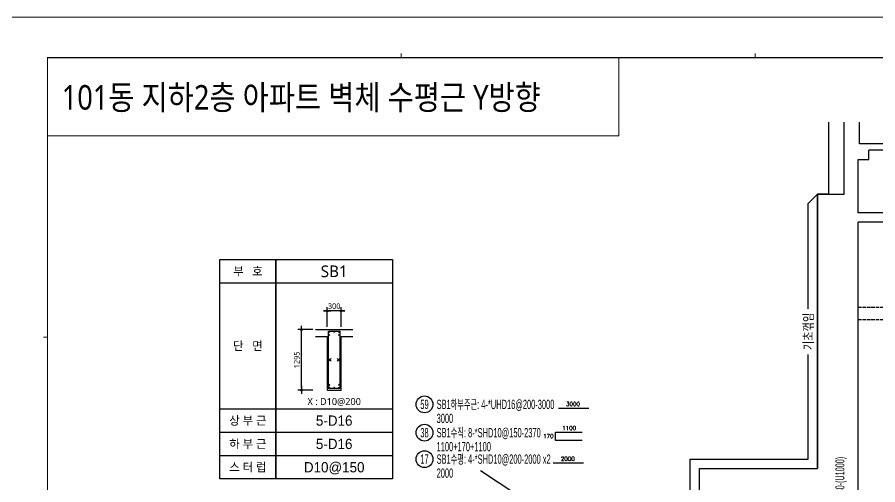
# Model space of a CAD drawing. Header units: millimetres. Extents: x 317501 to 2277231, y -321722 to 1186893.
# Drawn here: x 473995 to 501668, y -271898 to -256863 of the extents above; entities that cross this region are included whole.
import ezdxf
from ezdxf.enums import TextEntityAlignment as Align

# ---------------------------------------------------------------- set-up
doc = ezdxf.new("R2010")
doc.units = ezdxf.units.MM
doc.header["$LTSCALE"] = 57
doc.linetypes.add('HID', pattern=[2.5, 2, -0.5])
doc.linetypes.add('XS-지하주차장$0$HID', pattern=[2.3, 1.5, -0.8])
doc.layers.get('Defpoints').update_dxf_attribs({"color": 145})
for name, color, linetype in [('BAR', 2, 'Continuous'), ('BARR', 1, 'Continuous'), ('BOX', 7, 'Continuous'), ('DIM', 7, 'Continuous'), ('EL7', 7, 'Continuous'), ('LEADER', 7, 'Continuous'), ('RP_TAG', 7, 'Continuous'), ('XS-기초$0$기초연단', 3, 'Continuous'), ('XS-지하주차장$0$AWG', 5, 'XS-지하주차장$0$HID'), ('XTAG', 7, 'Continuous')]:
    doc.layers.add(name, color=color, linetype=linetype)
for name, color, linetype, lineweight in [('TEXT', 3, 'Continuous', 9), ('XTITLE', 22, 'Continuous', 0), ('벽부호', 3, 'Continuous', 0)]:
    doc.layers.add(name, color=color, linetype=linetype, lineweight=lineweight)
doc.styles.add('RPWK1', font='arial.ttf', dxfattribs={"bigfont": 'whgtxt.shx'})
doc.styles.add('RPWK2', font='romans.shx', dxfattribs={"bigfont": 'whgtxt.shx'})
doc.styles.add('돋움', font='malgun.ttf')
doc.styles.add('돋음', font='Dotum.ttf')
doc.styles.add('맑은고딕', font='malgun.ttf')
doc.dimstyles.new('DIM_40', dxfattribs={"dimscale": 40, "dimtxt": 3, "dimasz": 1, "dimexe": 2, "dimexo": 1.5, "dimgap": 1, "dimtad": 1, "dimdec": 0, "dimzin": 0, "dimdsep": 46, "dimtxsty": '맑은고딕', "dimblk1": 'DIMDOT', "dimblk2": 'DIMDOT', "dimsah": 1, "dimcen": 0.09, "dimdle": 2, "dimclrd": 7, "dimclre": 7, "dimclrt": 6, "dimadec": 0, "dimazin": 0, "dimtfac": 1, "dimtdec": 0, "dimtix": 1, "dimtmove": 2, "dimatfit": 3, "dimldrblk": 'DIMDOT', "dimfxl": 0, "dimtolj": 1, "dimtzin": 0, "dimarcsym": 0})

# ---------------------------------------------------------------- blocks, each defined once
blk = doc.blocks.new('dhs_sheet2e')
at = {"color": 7}
for p, q in [((20500.6, 57331.7), (20500.6, 57531.5)), ((38004.8, 57331.7), (38004.8, 57531.5)), ((2996.4, 43498.2), (2796.7, 43498.2))]:
    blk.add_line(p, q, dxfattribs=at)
blk.add_lwpolyline([(84000, 0), (84000, 59329.4), (0, 59329.4), (0, 0)], close=True, dxfattribs=at)
at = {"color": 30, "const_width": 64.9}
blk.add_lwpolyline([(81003.6, 57331.7), (2996.4, 57331.7), (2996.4, 1997.6), (81003.6, 1997.6)], close=True, dxfattribs=at)
blk = doc.blocks.new('ASGARAE')
at = {"color": 255, "xscale": 0.75, "yscale": 0.75, "zscale": 0.75}
blk.add_blockref('dhs_sheet2e', (0, -44497), dxfattribs=at)
blk = doc.blocks.new('XDFHSDHSTHS')
at = {"layer": 'DIM', "color": 5}
for p, q in [((-5260, 9575), (-5260, 11892)), ((-4760, 11195), (-4760, 11892)), ((4215, 11195), (-4760, 11195)), ((100, 10995), (-4460, 10995)), ((-4460, 10695), (-4460, 10995)), ((-4810, 8975), (-4810, 10695)), ((-4810, 10695), (-4460, 10695)), ((-6110, 9575), (-5260, 9575)), ((-6110, 750), (-6110, 9575)), ((4215, 8975), (-4810, 8975)), ((1790, 8675), (-4810, 8675)), ((-4810, -150), (-4810, 8675)), ((-9910, 750), (-6110, 750)), ((-9910, -8410), (-9910, 750))]:
    blk.add_line(p, q, dxfattribs=at)
at = {"layer": 'XS-기초$0$기초연단'}
for p, q in [((-5760, 11892), (-5760, 9575)), ((-5760, 9575), (-6110, 9575)), ((-6110, 9575), (-6110, 750))]:
    blk.add_line(p, q, dxfattribs=at)
blk = doc.blocks.new('zsdhdthbs')
at = {"layer": 'XS-지하주차장$0$AWG', "color": 8, "linetype": 'HID'}
for p, q in [((4380, 23323), (4380, 22850)), ((4930, 23323), (4930, 22850)), ((4130, 22800), (-1270, 22800)), ((4930, 22800), (7012, 22800)), ((-6185, 17800), (-6185, 22350)), ((-5785, 17800), (-5785, 22350)), ((4130, 22400), (-1270, 22400)), ((4380, 22350), (4380, 20630)), ((4930, 22400), (7012, 22400)), ((4930, 22350), (4930, 20630)), ((-1270, 20630), (0, 20630)), ((1200, 20230), (2445, 20230)), ((4380, 20330), (4380, 17500)), ((4930, 20330), (4930, 17525)), ((-2635, 20130), (0, 20130)), ((-4495, 15005), (-4495, 19830)), ((-3995, 15005), (-3995, 19830)), ((0, 19830), (0, 13930)), ((500, 19830), (500, 13930)), ((3145, 19830), (3145, 13930)), ((3645, 19830), (3645, 13930)), ((-11095, 17600), (-6285, 17600)), ((-4495, 17600), (-5785, 17600)), ((7012, 17570), (4930, 17525)), ((-11095, 17200), (-6285, 17200)), ((-4495, 17200), (-5785, 17200)), ((-6185, 17000), (-6185, 11905)), ((-5785, 17000), (-5785, 11905)), ((4380, 17000), (4380, 9650)), ((7012, 17020), (4930, 16975)), ((4930, 16975), (4930, 9675)), ((-2635, 13780), (0, 13780)), ((1200, 13780), (2445, 13780)), ((-2635, 13280), (0, 13280)), ((0, 13130), (0, 7490)), ((500, 13130), (500, 7490)), ((1200, 13280), (2445, 13280)), ((3145, 13130), (3145, 7490)), ((3645, 13130), (3645, 7490)), ((-4495, 7490), (-4495, 12055)), ((-3995, 7490), (-3995, 12055)), ((-11095, 11605), (-6285, 11605)), ((-5785, 11605), (-4495, 11605)), ((-11095, 11105), (-8595, 11105)), ((-5845, 11105), (-4495, 11105)), ((7012, 9675), (4930, 9675)), ((4380, 9150), (4380, 1650)), ((7012, 9125), (4930, 9125)), ((4930, 9125), (4930, 1650)), ((-2635, 7090), (0, 7090)), ((1200, 7190), (2445, 7190)), ((-4495, 1525), (-4495, 6690)), ((-3995, 1525), (-3995, 6690)), ((0, 150), (0, 6690)), ((500, 150), (500, 6690)), ((1200, 6690), (2445, 6690)), ((3145, 150), (3145, 6690)), ((3645, 150), (3645, 6690)), ((4930, 1600), (7012, 1600)), ((4930, 1200), (7012, 1200)), ((-2635, 0), (0, 0)), ((1200, 0), (2445, 0)), ((-2635, -500), (0, -500)), ((1200, -500), (2445, -500)), ((0, -650), (0, -6250)), ((500, -650), (500, -6250)), ((3145, -650), (3145, -6250)), ((3645, -650), (3645, -6250)), ((-4495, -6250), (-4495, -1425)), ((-3995, -6250), (-3995, -1425)), ((7012, -6350), (4930, -6350)), ((-2635, -6650), (0, -6650)), ((1200, -6650), (2445, -6650)), ((7012, -6850), (4930, -6850)), ((-3220, -8091), (-3220, -7050)), ((-2820, -8091), (-2820, -7050))]:
    blk.add_line(p, q, dxfattribs=at)
blk = doc.blocks.new('DIMDOT')
at = {"layer": 'DIM', "linetype": 'Continuous'}
blk.add_line((-2, 0), (2, 0), dxfattribs=at)
for radius in [0.5, 0.25]:
    blk.add_circle((0, 0), radius, dxfattribs=at)
blk = doc.blocks.new('*D307')
at = {"layer": 'Defpoints', "color": 0, "transparency": 16777216}
for p in [(572215, -280562), (572215, -280962), (572515, -280962)]:
    blk.add_point(p, dxfattribs=at)
at = {"layer": 'DIM', "color": 7, "lineweight": -2, "transparency": 16777216}
for p, q in [((572175, -280562), (572135, -280562)), ((572215, -280902), (572215, -280482)), ((572515, -280562), (572215, -280562)), ((572515, -280902), (572515, -280482)), ((572555, -280562), (572595, -280562))]:
    blk.add_line(p, q, dxfattribs=at)
at = {"layer": 'DIM', "color": 7, "lineweight": -2, "transparency": 16777216, "xscale": 40, "yscale": 40, "zscale": 40}
blk.add_blockref('DIMDOT', (572215, -280562), dxfattribs=at)
at = {"layer": 'DIM', "color": 7, "lineweight": -2, "transparency": 16777216, "xscale": 40, "yscale": 40, "zscale": 40, "rotation": 180}
blk.add_blockref('DIMDOT', (572515, -280562), dxfattribs=at)
at = {"layer": 'DIM', "color": 6, "transparency": 16777216, "insert": (572365, -280460), "char_height": 120, "attachment_point": 5, "style": '맑은고딕'}
blk.add_mtext('\\A1;300', dxfattribs=at)
blk = doc.blocks.new('*D308')
at = {"layer": 'Defpoints', "color": 0, "transparency": 16777216}
for p in [(571665, -280962), (571965, -280962), (571965, -282257)]:
    blk.add_point(p, dxfattribs=at)
at = {"layer": 'DIM', "color": 7, "lineweight": -2, "transparency": 16777216}
for p, q in [((571905, -280962), (571585, -280962)), ((571665, -282217), (571665, -281002)), ((571905, -282257), (571585, -282257))]:
    blk.add_line(p, q, dxfattribs=at)
at = {"layer": 'DIM', "color": 7, "lineweight": -2, "transparency": 16777216, "xscale": 40, "yscale": 40, "zscale": 40}
for p, rotation in [((571665, -280962), 90), ((571665, -282257), 270)]:
    blk.add_blockref('DIMDOT', p, dxfattribs=dict(at, rotation=rotation))
at = {"layer": 'DIM', "color": 6, "transparency": 16777216, "insert": (571563, -281610), "char_height": 120, "attachment_point": 5, "rotation": 90, "style": '맑은고딕'}
blk.add_mtext('\\A1;1295', dxfattribs=at)
blk = doc.blocks.new('BAR')
at = {"layer": 'BARR'}
h = blk.add_hatch(color=256, dxfattribs=at)
edge = h.paths.add_edge_path()
edge.add_arc((0, 0), 15, 0, 360)
blk.add_circle((0, 0), 15, dxfattribs=at)
blk = doc.blocks.new('*U1384', base_point=(486822, -270222))
at = {"layer": 'RP_TAG', "color": 0, "linetype": 'Continuous', "ltscale": 100}
blk.add_circle((487091, -270222), 270, dxfattribs=at)
at = {"layer": 'RP_TAG', "color": 0, "linetype": 'Continuous', "ltscale": 100, "style": 'RPWK1', "width": 0.5}
blk.add_text('38', height=300, rotation=359.996, dxfattribs=at).set_placement((487091, -270222), align=Align.MIDDLE_CENTER)
at = {"layer": 'RP_TAG', "color": 0, "linetype": 'Continuous', "ltscale": 100, "style": 'RPWK1', "oblique": 360, "width": 0.55}
for s, p in [('SB1수직: 8-*SHD10@150-2370', (487481, -270222)), ('1100+170+1100', (487481, -270672))]:
    blk.add_text(s, height=300, rotation=359.996, dxfattribs=at).set_placement(p, align=Align.MIDDLE_LEFT)
blk = doc.blocks.new('*U1391', base_point=(486822, -271072))
at = {"layer": 'RP_TAG', "color": 0, "linetype": 'Continuous', "ltscale": 100}
blk.add_circle((487091, -271072), 270, dxfattribs=at)
at = {"layer": 'RP_TAG', "color": 0, "linetype": 'Continuous', "ltscale": 100, "style": 'RPWK1', "oblique": 0, "width": 0.55}
for s, p in [('SB1수평: 4-*SHD10@200-2000 x2', (487481, -271072)), ('2000', (487481, -271522))]:
    blk.add_text(s, height=300, rotation=359.9951, dxfattribs=at).set_placement(p, align=Align.MIDDLE_LEFT)
at = {"layer": 'RP_TAG', "color": 0, "linetype": 'Continuous', "ltscale": 100, "style": 'RPWK1', "width": 0.5}
blk.add_text('17', height=300, rotation=359.9951, dxfattribs=at).set_placement((487091, -271072), align=Align.MIDDLE_CENTER)
blk = doc.blocks.new('*U1392', base_point=(486822, -269312))
at = {"layer": 'RP_TAG', "color": 0, "linetype": 'Continuous', "ltscale": 100}
blk.add_circle((487091, -269312), 270, dxfattribs=at)
at = {"layer": 'RP_TAG', "color": 0, "linetype": 'Continuous', "ltscale": 100, "style": 'RPWK1', "width": 0.5}
blk.add_text('59', height=300, rotation=359.9951, dxfattribs=at).set_placement((487091, -269312), align=Align.MIDDLE_CENTER)
at = {"layer": 'RP_TAG', "color": 0, "linetype": 'Continuous', "ltscale": 100, "style": 'RPWK1', "oblique": 0, "width": 0.55}
for s, p in [('SB1하부주근: 4-*UHD16@200-3000', (487481, -269312)), ('3000', (487481, -269762))]:
    blk.add_text(s, height=300, rotation=359.9951, dxfattribs=at).set_placement(p, align=Align.MIDDLE_LEFT)
blk = doc.blocks.new('*U1446', base_point=(500449.1633, -274413.7723))
at = {"layer": 'RP_TAG', "color": 0, "linetype": 'Continuous', "ltscale": 100}
blk.add_circle((500449.164244, -274674.7723), 261, dxfattribs=at)
at = {"layer": 'RP_TAG', "color": 0, "linetype": 'Continuous', "ltscale": 100, "style": 'RPWK1', "width": 0.55}
blk.add_text('EW1: 15-*SHD10@230-(U1000)', height=290, rotation=90.0002104601, dxfattribs=at).set_placement((500449.16301, -274341.2723), align=Align.MIDDLE_LEFT)
at = {"layer": 'RP_TAG', "color": 0, "linetype": 'Continuous', "ltscale": 100, "style": 'RPWK1', "oblique": 0.0000000017, "width": 0.5}
blk.add_text('31', height=290, rotation=90.0002104619, dxfattribs=at).set_placement((500449.164244, -274674.7723), align=Align.MIDDLE_CENTER)
blk = doc.blocks.new('sdhsdsgb')
at = {"layer": 'BAR'}
for p, q in [((2330, 2526), (2383, 2579)), ((2330, 2579), (2383, 2526)), ((2570, 2526), (2517, 2579)), ((2570, 2579), (2517, 2526))]:
    blk.add_line(p, q, dxfattribs=at)
blk.add_lwpolyline([(2330, 1935), (2330, 3170), (2570, 3170), (2570, 1935)], close=True, dxfattribs=at)
at = {"layer": 'BOX'}
for p, q in [((0, 4200), (1200, 4200)), ((1200, 4200), (3700, 4200)), ((0, 1500), (1200, 1500)), ((1200, 1500), (3700, 1500)), ((0, 1000), (1200, 1000)), ((1200, 1000), (3700, 1000)), ((0, 500), (1200, 500)), ((1200, 500), (3700, 500))]:
    blk.add_line(p, q, dxfattribs=at)
for points in [[(1200, 4700), (1200, 0), (0, 0), (0, 4700), (1200, 4700)], [(3700, 4700), (3700, 0), (1200, 0), (1200, 4700), (3700, 4700)]]:
    blk.add_lwpolyline(points, dxfattribs=at)
at = {"layer": 'EL7'}
blk.add_line((2050, 3200), (2850, 3200), dxfattribs=at)
blk.add_lwpolyline([(2050, 3050), (2300, 3050), (2300, 1905), (2600, 1905), (2600, 3050), (2850, 3050)], dxfattribs=at)
at = {"layer": 'BAR', "yscale": 0.6666666666666666, "zscale": 0.6666666666666666}
for p, xscale, rotation in [((2345, 3155), 0.6666666666666666, 180.0000000000014), ((2450, 3155), 0.6666666666666666, 180.0000000000014), ((2555, 3155), -0.6666666666666666, 180), ((2345, 3085), 0.6666666666666666, 180.0000000000014), ((2555, 3085), -0.6666666666666666, 180), ((2345, 2020), -0.6666666666666666, 359.9999999999997), ((2345, 1950), -0.6666666666666666, 359.9999999999997), ((2450, 1950), -0.6666666666666666, 359.9999999999997)]:
    blk.add_blockref('BAR', p, dxfattribs=dict(at, xscale=xscale, rotation=rotation))
at = {"layer": 'BAR', "xscale": 0.6666666666666666, "yscale": 0.6666666666666666, "zscale": 0.6666666666666666}
for p in [(2555, 2020), (2555, 1950)]:
    blk.add_blockref('BAR', p, dxfattribs=at)
at = {"layer": 'TEXT', "style": '맑은고딕'}
for s, height, p in [('부   호', 180, (600, 4450)), ('SB1', 250, (2450, 4450)), ('단   면', 180, (600, 2850)), ('상 부 근', 180, (600, 1250)), ('하 부 근', 180, (600, 750)), ('스 터 럽', 180, (600, 250))]:
    blk.add_text(s, height=height, dxfattribs=at).set_placement(p, align=Align.MIDDLE_CENTER)
at = {"layer": 'TEXT', "color": 1, "style": '맑은고딕'}
blk.add_text('X : D10@200', height=150, dxfattribs=at).set_placement((2450, 1650), align=Align.MIDDLE)
at = {"layer": 'TEXT', "color": 1, "style": '돋음'}
for s, p in [('5-D16', (2450, 1250)), ('5-D16', (2450, 750)), ('D10@150', (2450, 250))]:
    blk.add_text(s, height=220, dxfattribs=at).set_placement(p, align=Align.MIDDLE_CENTER)
at = {"layer": 'DIM'}
dim = blk.add_linear_dim(base=(2300, 3600), p1=(2600, 3200), p2=(2300, 3200), dimstyle='DIM_40', dxfattribs=at)
dim.commit()
dim.dimension.update_dxf_attribs({"geometry": '*D307', "text_midpoint": (2450, 3702), "insert": (-569915, 284162.1)})
dim = blk.add_linear_dim(base=(1750, 3200), p1=(2050, 1905), p2=(2050, 3200), angle=270, dimstyle='DIM_40', dxfattribs=at)
dim.commit()
dim.dimension.update_dxf_attribs({"geometry": '*D308', "text_midpoint": (1647.6, 2552.5), "insert": (-569915, 284162.1)})

msp = doc.modelspace()

# ---------------------------------------------------------------- linework, layer by layer
at = {"layer": 'BOX', "color": 6}
msp.add_lwpolyline([(500882.4, -279374), (488892.2, -271449.3)], dxfattribs=at)
at = {"layer": 'LEADER'}
for p, q in [((499432.4, -271079), (499432.4, -267711.2)), ((495632.4, -272379), (495632.4, -271079)), ((495632.4, -271079), (499432.4, -271079))]:
    msp.add_line(p, q, dxfattribs=at)
msp.add_lwpolyline([(499432.4, -266242.4), (499432.4, -262854), (499732.4, -262554)], dxfattribs=at)
at = {"layer": 'RP_TAG', "color": 250, "linetype": 'Continuous', "ltscale": 100}
for p, q in [((491540.2, -269312.6), (491540.2, -269312.6)), ((491507.4, -270222.5), (491507.5, -270222.5)), ((491372.8, -271072.5), (491372.8, -271072.5))]:
    msp.add_line(p, q, dxfattribs=at)
at = {"layer": 'RP_TAG', "color": 1, "linetype": 'Continuous', "ltscale": 100}
for points in [[(491399.2, -269431), (492376.9, -269431.1)], [(492165.3, -270477.6), (491301, -270477.6), (491301, -270201.5), (492165.3, -270201.5)], [(491231.8, -271191), (492209.5, -271191.1)]]:
    msp.add_lwpolyline(points, dxfattribs=at)
at = {"layer": 'XTITLE', "color": 3, "ltscale": 2}
msp.add_lwpolyline([(474968.6, -258161.7), (493342.1, -258161.7), (493342.1, -260673), (474968.6, -260673)], close=True, dxfattribs=at)

# ---------------------------------------------------------------- block references
at = {"layer": 'RP_TAG', "color": 171, "linetype": 'Continuous', "ltscale": 1.86612e-317}
msp.add_blockref('*U1392', (486822.2, -269312.2), dxfattribs=at)
at = {"layer": 'RP_TAG', "color": 30, "linetype": 'Continuous', "ltscale": 1.86612e-317}
for name, p in [('*U1384', (486822.2, -270222.2)), ('*U1391', (486822.2, -271072.2)), ('*U1446', (500449.2, -274413.8))]:
    msp.add_blockref(name, p, dxfattribs=at)
at = {"layer": 'XS-지하주차장$0$AWG'}
msp.add_blockref('zsdhdthbs', (512127.4, -283784), dxfattribs=at)
at = {"layer": 'XS-지하주차장$0$AWG', "xscale": 1.5, "yscale": 1.5, "zscale": 1.5}
msp.add_blockref('sdhsdsgb', (480512.7, -271708.8), dxfattribs=at)
at = {"layer": 'XTAG', "color": 4}
msp.add_blockref('XDFHSDHSTHS', (505842.4, -272129), dxfattribs=at)
at = {"layer": '벽부호', "color": 4, "xscale": 0.8666666632494344, "yscale": 0.8666666632494344, "zscale": 0.8666666632494344}
msp.add_blockref('ASGARAE', (473020.9, -256863.3), dxfattribs=at)

# ---------------------------------------------------------------- texts
at = {"layer": 'RP_TAG', "color": 2, "linetype": 'Continuous', "ltscale": 100, "style": 'RPWK2'}
for s, rotation, p in [('3000', 359.99511, (491866.6, -269404.8)), ('1100', 359.99597, (491741.7, -270178.1)), ('2000', 359.99511, (491699.2, -271164.8))]:
    msp.add_text(s, height=130.67, rotation=rotation, dxfattribs=at).set_placement(p, align=Align.BOTTOM_CENTER)
msp.add_text('170', height=130.67, rotation=359.99597, dxfattribs=at).set_placement((491241.5, -270330.7), align=Align.MIDDLE_RIGHT)
at = {"layer": 'XTITLE', "color": 2, "style": '돋움', "width": 0.85}
msp.add_text('101동 지하2층 아파트 벽체 수평근 Y방향', height=788.811, dxfattribs=at).set_placement((475427, -259440.4), align=Align.MIDDLE_LEFT)
at = {"layer": '벽부호', "style": '돋음', "width": 0.8}
msp.add_text('기초꺾임', height=300, rotation=90, dxfattribs=at).set_placement((499432.4, -266966.5), align=Align.MIDDLE_CENTER)

doc.saveas('drawing.dxf')
